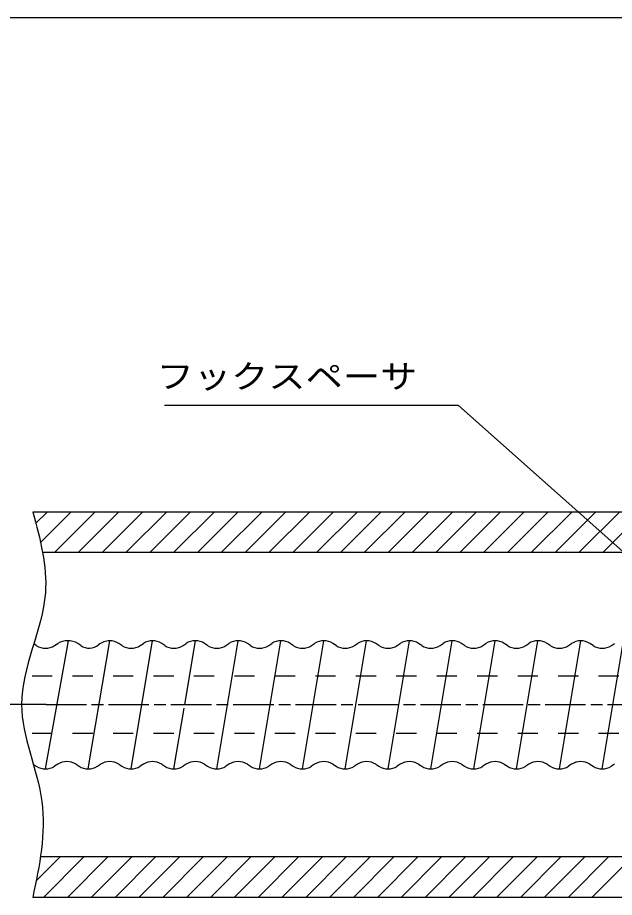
# Model space of a CAD drawing. Units: millimetres at full size, sheet at 1:1; details may follow other scales. Extents: x -2456 to -674, y 2522 to 3782.
# Drawn here: x -1889.8 to -1712.8, y 3131.3 to 3392 of the extents above; entities that cross this region are included whole.
import ezdxf
from ezdxf.enums import TextEntityAlignment as Align

# ---------------------------------------------------------------- set-up
doc = ezdxf.new("R2010")
doc.units = ezdxf.units.MM
doc.linetypes.add('CHAIN', pattern=[18.5, 12, -1.5, 3.5, -1.5])
doc.linetypes.add('DASHED_SPACED', pattern=[12, 6, -6])
for name, color, linetype, lineweight in [('02細線', 81, 'Continuous', 25), ('0_2', 7, 'Continuous', 25), ('3隠れ線', 2, 'DASHED_SPACED', 25), ('4中心線', 1, 'CHAIN', 25), ('_-0', 7, 'Continuous', 25), ('実線中', 7, 'Continuous', 25), ('寸法線', 7, 'Continuous', 25), ('細線', 81, 'Continuous', 25)]:
    doc.layers.add(name, color=color, linetype=linetype, lineweight=lineweight)
doc.styles.add('simplex.shx', font='')
doc.styles.get('simplex.shx').set_extended_font_data('simplex.shx')

msp = doc.modelspace()

# ---------------------------------------------------------------- linework, layer by layer
at = {"layer": '02細線'}
for p, q in [((-1884.471, 3242.053), (-1880.962, 3245.562)), ((-1883.091, 3236.362), (-1873.891, 3245.562)), ((-1878.82, 3233.562), (-1866.82, 3245.562)), ((-1871.749, 3233.562), (-1859.749, 3245.562)), ((-1864.678, 3233.562), (-1852.678, 3245.562)), ((-1857.607, 3233.562), (-1845.607, 3245.562)), ((-1850.536, 3233.562), (-1838.536, 3245.562)), ((-1843.465, 3233.562), (-1831.465, 3245.562)), ((-1836.393, 3233.562), (-1824.393, 3245.562)), ((-1829.322, 3233.562), (-1817.322, 3245.562)), ((-1822.251, 3233.562), (-1810.251, 3245.562)), ((-1815.18, 3233.562), (-1803.18, 3245.562)), ((-1808.109, 3233.562), (-1796.109, 3245.562)), ((-1801.038, 3233.562), (-1789.038, 3245.562)), ((-1793.967, 3233.562), (-1781.967, 3245.562)), ((-1786.896, 3233.562), (-1774.896, 3245.562)), ((-1779.825, 3233.562), (-1767.825, 3245.562)), ((-1772.754, 3233.562), (-1760.754, 3245.562)), ((-1765.683, 3233.562), (-1753.683, 3245.562)), ((-1758.612, 3233.562), (-1746.612, 3245.562)), ((-1751.541, 3233.562), (-1739.541, 3245.562)), ((-1744.47, 3233.562), (-1732.47, 3245.562)), ((-1737.399, 3233.562), (-1725.399, 3245.562)), ((-1730.327, 3233.562), (-1718.327, 3245.562)), ((-1723.256, 3233.562), (-1711.256, 3245.562)), ((-1716.185, 3233.562), (-1704.185, 3245.562)), ((-1884.423, 3136.035), (-1877.196, 3143.262)), ((-1882.125, 3131.262), (-1870.125, 3143.262)), ((-1875.054, 3131.262), (-1863.054, 3143.262)), ((-1867.983, 3131.262), (-1855.983, 3143.262)), ((-1860.912, 3131.262), (-1848.912, 3143.262)), ((-1853.841, 3131.262), (-1841.841, 3143.262)), ((-1846.77, 3131.262), (-1834.77, 3143.262)), ((-1839.699, 3131.262), (-1827.699, 3143.262)), ((-1832.627, 3131.262), (-1820.627, 3143.262)), ((-1825.556, 3131.262), (-1813.556, 3143.262)), ((-1818.485, 3131.262), (-1806.485, 3143.262)), ((-1811.414, 3131.262), (-1799.414, 3143.262)), ((-1804.343, 3131.262), (-1792.343, 3143.262)), ((-1797.272, 3131.262), (-1785.272, 3143.262)), ((-1790.201, 3131.262), (-1778.201, 3143.262)), ((-1783.13, 3131.262), (-1771.13, 3143.262)), ((-1776.059, 3131.262), (-1764.059, 3143.262)), ((-1768.988, 3131.262), (-1756.988, 3143.262)), ((-1761.917, 3131.262), (-1749.917, 3143.262)), ((-1754.846, 3131.262), (-1742.846, 3143.262)), ((-1747.775, 3131.262), (-1735.775, 3143.262)), ((-1740.704, 3131.262), (-1728.704, 3143.262)), ((-1733.632, 3131.262), (-1721.632, 3143.262)), ((-1726.561, 3131.262), (-1714.561, 3143.262)), ((-1719.49, 3131.262), (-1707.49, 3143.262))]:
    msp.add_line(p, q, dxfattribs=at)
at = {"layer": '0_2'}
msp.add_line((-2277.501, 3392.011), (-1265.517, 3392.011), dxfattribs=at)
msp.add_lwpolyline([(-1697.008, 3221.912), (-1759.063, 3277.05), (-1765.063, 3277.05), (-1846.234, 3277.05)], dxfattribs=at)
msp.add_open_spline([(-1885.322, 3245.562), (-1883.142, 3237.52), (-1880.963, 3229.478), (-1881.578, 3221.487), (-1882.433, 3210.394), (-1888.674, 3199.401), (-1888.661, 3188.412), (-1888.649, 3178.865), (-1883.915, 3169.321), (-1882.62, 3159.651), (-1881.363, 3150.267), (-1883.342, 3140.765), (-1885.322, 3131.262)], degree=3, knots=[0, 0, 0, 0, 1, 1, 1, 2, 2, 2, 3, 3, 3, 4, 4, 4, 4], dxfattribs=at)
at = {"layer": '3隠れ線'}
for p, q in [((-1555.517, 3196.82), (-1887.644, 3196.82)), ((-1555.517, 3179.82), (-1887.596, 3179.82))]:
    msp.add_line(p, q, dxfattribs=at)
at = {"layer": '4中心線'}
msp.add_line((-1881.36, 3188.412), (-760.791, 3188.412), dxfattribs=at)
at = {"layer": '_-0'}
for p, q in [((-1884.276, 3205.922), (-1884.996, 3206.389)), ((-1878.831, 3205.922), (-1877.926, 3206.509)), ((-1871.076, 3205.922), (-1871.981, 3206.509)), ((-1858.876, 3205.922), (-1859.781, 3206.509)), ((-1853.431, 3205.922), (-1852.526, 3206.509)), ((-1846.176, 3205.922), (-1847.081, 3206.509)), ((-1840.731, 3205.922), (-1839.826, 3206.509)), ((-1833.476, 3205.922), (-1834.381, 3206.509)), ((-1828.031, 3205.922), (-1827.126, 3206.509)), ((-1820.776, 3205.922), (-1821.681, 3206.509)), ((-1815.331, 3205.922), (-1814.426, 3206.509)), ((-1808.076, 3205.922), (-1808.981, 3206.509)), ((-1802.631, 3205.922), (-1801.726, 3206.509)), ((-1795.376, 3205.922), (-1796.281, 3206.509)), ((-1789.931, 3205.922), (-1789.026, 3206.509)), ((-1782.676, 3205.922), (-1783.581, 3206.509)), ((-1777.231, 3205.922), (-1776.326, 3206.509)), ((-1769.976, 3205.922), (-1770.881, 3206.509)), ((-1764.531, 3205.922), (-1763.626, 3206.509)), ((-1757.276, 3205.922), (-1758.181, 3206.509)), ((-1751.831, 3205.922), (-1750.926, 3206.509)), ((-1744.576, 3205.922), (-1745.481, 3206.509)), ((-1739.131, 3205.922), (-1738.226, 3206.509)), ((-1731.876, 3205.922), (-1732.781, 3206.509)), ((-1726.431, 3205.922), (-1725.526, 3206.509)), ((-1719.176, 3205.922), (-1720.081, 3206.509)), ((-1713.731, 3205.922), (-1712.826, 3206.509)), ((-1885.181, 3170.719), (-1884.276, 3170.132)), ((-1877.926, 3170.719), (-1878.831, 3170.132)), ((-1877.926, 3170.719), (-1878.831, 3170.132)), ((-1872.481, 3170.719), (-1871.576, 3170.132)), ((-1866.131, 3170.132), (-1865.226, 3170.719)), ((-1859.781, 3170.719), (-1858.876, 3170.132)), ((-1852.526, 3170.719), (-1853.431, 3170.132)), ((-1852.526, 3170.719), (-1853.431, 3170.132)), ((-1847.081, 3170.719), (-1846.176, 3170.132)), ((-1839.826, 3170.719), (-1840.731, 3170.132)), ((-1834.381, 3170.719), (-1833.476, 3170.132)), ((-1827.126, 3170.719), (-1828.031, 3170.132)), ((-1821.681, 3170.719), (-1820.776, 3170.132)), ((-1814.426, 3170.719), (-1815.331, 3170.132)), ((-1808.981, 3170.719), (-1808.076, 3170.132)), ((-1801.726, 3170.719), (-1802.631, 3170.132)), ((-1796.281, 3170.719), (-1795.376, 3170.132)), ((-1789.026, 3170.719), (-1789.931, 3170.132)), ((-1783.581, 3170.719), (-1782.676, 3170.132)), ((-1776.326, 3170.719), (-1777.231, 3170.132)), ((-1776.326, 3170.719), (-1777.231, 3170.132)), ((-1770.881, 3170.719), (-1769.976, 3170.132)), ((-1763.626, 3170.719), (-1764.531, 3170.132)), ((-1758.181, 3170.719), (-1757.276, 3170.132)), ((-1750.926, 3170.719), (-1751.831, 3170.132)), ((-1745.481, 3170.719), (-1744.576, 3170.132)), ((-1738.226, 3170.719), (-1739.131, 3170.132)), ((-1732.781, 3170.719), (-1731.876, 3170.132)), ((-1725.526, 3170.719), (-1726.431, 3170.132)), ((-1720.081, 3170.719), (-1719.176, 3170.132)), ((-1712.826, 3170.719), (-1713.731, 3170.132)), ((-1712.826, 3170.719), (-1713.731, 3170.132)), ((-1859.215, 3170.362), (-1859.215, 3170.352))]:
    msp.add_line(p, q, dxfattribs=at)
for centre, radius, start, end in [((-1874.953, 3201.432), 5.883, 59.64602, 120.35398), ((-1862.353, 3201.621), 5.696, 91.51429, 127.44418), ((-1862.503, 3202.315), 5, 57.00469, 90), ((-1849.803, 3202.315), 5, 57.00469, 122.99531), ((-1837.103, 3202.315), 5, 57.00469, 122.99531), ((-1824.403, 3202.315), 5, 57.00469, 122.99531), ((-1811.703, 3202.315), 5, 57.00469, 122.99531), ((-1799.003, 3202.315), 5, 57.00469, 122.99531), ((-1786.303, 3202.315), 5, 90, 122.99531), ((-1786.303, 3202.315), 5, 57.00469, 90), ((-1773.603, 3202.315), 5, 57.00469, 122.99531), ((-1760.903, 3202.315), 5, 57.00469, 122.99531), ((-1748.203, 3202.315), 5, 57.00469, 122.99531), ((-1735.503, 3202.315), 5, 57.00469, 122.99531), ((-1722.803, 3202.315), 5, 90, 122.99531), ((-1722.803, 3202.315), 5, 57.00469, 90), ((-1881.553, 3210.115), 5, 237.00469, 302.99531), ((-1868.587, 3209.362), 4.247, 234.10774, 310.72234), ((-1856.153, 3210.115), 5, 237.00469, 302.99531), ((-1843.453, 3210.115), 5, 237.00469, 302.99531), ((-1830.753, 3210.115), 5, 237.00469, 302.99531), ((-1818.053, 3210.115), 5, 237.00469, 302.99531), ((-1805.353, 3210.115), 5, 237.00469, 302.99531), ((-1792.653, 3210.115), 5, 237.00469, 302.99531), ((-1779.953, 3210.115), 5, 237.00469, 302.99531), ((-1767.253, 3210.115), 5, 237.00469, 302.99531), ((-1754.553, 3210.115), 5, 237.00469, 302.99531), ((-1741.853, 3210.115), 5, 237.00469, 302.99531), ((-1729.153, 3210.115), 5, 237.00469, 302.99531), ((-1716.453, 3210.115), 5, 237.00469, 302.99531), ((-1875.203, 3166.525), 5, 57.00469, 122.99531), ((-1862.503, 3166.525), 5, 57.00469, 122.99531), ((-1849.803, 3166.525), 5, 57.00469, 122.99531), ((-1837.103, 3166.525), 5, 57.00469, 122.99531), ((-1824.403, 3166.525), 5, 57.00469, 122.99531), ((-1811.703, 3166.525), 5, 57.00469, 122.99531), ((-1799.003, 3166.525), 5, 57.00469, 122.99531), ((-1786.303, 3166.525), 5, 57.00469, 122.99531), ((-1786.303, 3166.525), 5, 90, 122.99531), ((-1773.603, 3166.525), 5, 57.00469, 122.99531), ((-1760.903, 3166.525), 5, 57.00469, 122.99531), ((-1748.203, 3166.525), 5, 57.00469, 122.99531), ((-1735.503, 3166.525), 5, 57.00469, 122.99531), ((-1722.803, 3166.525), 5, 90, 122.99531), ((-1722.803, 3166.525), 5, 57.00469, 122.99531), ((-1881.553, 3174.325), 5, 237.00469, 302.99531), ((-1868.853, 3174.325), 5, 237.00469, 302.99531), ((-1856.153, 3174.325), 5, 237.00469, 302.99531), ((-1843.453, 3174.325), 5, 237.00469, 302.99531), ((-1830.753, 3174.325), 5, 237.00469, 302.99531), ((-1818.053, 3174.325), 5, 237.00469, 302.99531), ((-1805.353, 3174.325), 5, 237.00469, 302.99531), ((-1792.653, 3174.325), 5, 237.00469, 302.99531), ((-1779.953, 3174.325), 5, 237.00469, 302.99531), ((-1767.253, 3174.325), 5, 237.00469, 302.99531), ((-1754.553, 3174.325), 5, 237.00469, 302.99531), ((-1741.853, 3174.325), 5, 237.00469, 302.99531), ((-1729.153, 3174.325), 5, 237.00469, 302.99531), ((-1716.453, 3174.325), 5, 237.00469, 302.99531)]:
    msp.add_arc(centre, radius, start, end, dxfattribs=at)
at = {"layer": '実線中'}
for p, q in [((-1885.322, 3245.562), (-1410.517, 3245.562)), ((-1882.413, 3233.562), (-1415.573, 3233.562)), ((-1882.413, 3233.562), (-1410.517, 3233.562)), ((-1410.517, 3143.262), (-1883.062, 3143.262)), ((-1410.517, 3131.262), (-1885.322, 3131.262))]:
    msp.add_line(p, q, dxfattribs=at)
at = {"layer": '寸法線', "color": 1, "linetype": 'CHAIN'}
msp.add_line((-1881.36, 3188.412), (-2338.399, 3188.412), dxfattribs=at)
at = {"layer": '細線'}
for p, q in [((-1881.553, 3169.325), (-1874.703, 3207.315)), ((-1868.853, 3169.325), (-1862.503, 3207.315)), ((-1852.963, 3188.412), (-1849.803, 3207.315)), ((-1840.263, 3188.412), (-1837.103, 3207.315)), ((-1830.753, 3169.325), (-1824.403, 3207.315)), ((-1818.053, 3169.325), (-1811.703, 3207.315)), ((-1805.353, 3169.325), (-1799.003, 3207.315)), ((-1792.653, 3169.325), (-1786.303, 3207.315)), ((-1779.953, 3169.325), (-1773.603, 3207.315)), ((-1767.253, 3169.325), (-1760.903, 3207.315)), ((-1754.553, 3169.325), (-1748.203, 3207.315)), ((-1741.853, 3169.325), (-1735.503, 3207.315)), ((-1729.153, 3169.325), (-1722.803, 3207.315)), ((-1716.453, 3169.325), (-1710.103, 3207.315)), ((-1856.153, 3169.325), (-1852.963, 3188.412)), ((-1843.453, 3169.325), (-1840.434, 3187.39))]:
    msp.add_line(p, q, dxfattribs=at)

# ---------------------------------------------------------------- texts
at = {"layer": '0_2', "style": 'simplex.shx', "width": 1.15}
msp.add_text('フックスペーサ', height=7.038, dxfattribs=at).set_placement((-1848.573, 3280.05), align=Align.BOTTOM_LEFT)

doc.saveas('drawing.dxf')
